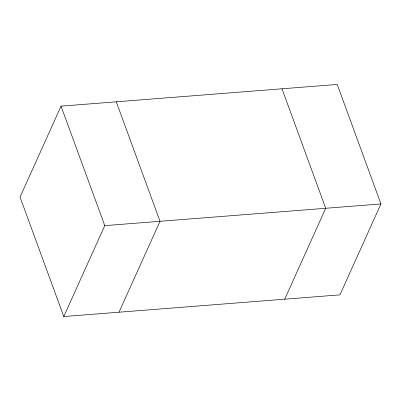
<?xml version="1.0" encoding="UTF-8"?>
<svg xmlns="http://www.w3.org/2000/svg" width="401" height="401" viewBox="0 0 401 401"><rect width="100%" height="100%" fill="white"/><g stroke="black" fill="none" stroke-linecap="round" stroke-linejoin="round"><path stroke-width="0.6" d="M61.047 106.145L20.05 197.056L63.779 316.549L339.953 294.855L380.95 203.944L337.221 84.451L61.047 106.145L104.776 225.638L63.779 316.549M119.012 312.214L160.009 221.302L116.28 101.809M284.72 299.191L325.717 208.279L281.988 88.786M104.776 225.638L380.95 203.944"/></g></svg>
